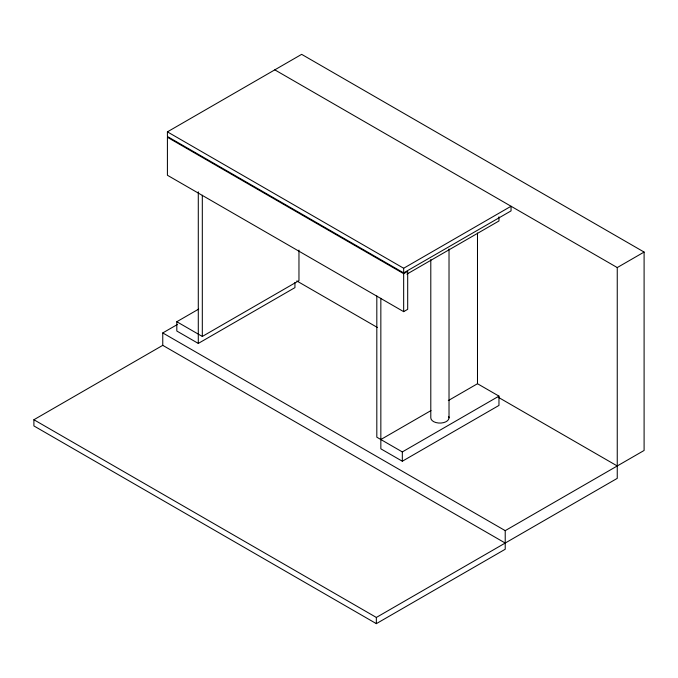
<?xml version="1.0" encoding="UTF-8"?>
<svg xmlns="http://www.w3.org/2000/svg" width="678" height="678" viewBox="0 0 678 678"><rect width="100%" height="100%" fill="white"/><g stroke="black" fill="none" stroke-linecap="round" stroke-linejoin="round"><path stroke-width="1.02" d="M167.415 131.854L403.664 268.251L511.051 206.248L511.051 210.9L403.664 272.895L167.415 136.498L167.415 131.854L301.651 54.35L644.1 252.063L644.1 450.463L505.22 530.645L162.762 332.932L162.762 345.339L505.22 543.053M294.938 282.463L294.938 287.625L198.29 343.424L176.814 331.025L176.814 321.728L198.696 309.092M162.762 332.932L177.339 324.525M505.22 530.645L505.22 549.248L376.349 623.65L33.9 425.937L33.9 419.733L162.762 345.339M176.814 321.728L202.315 336.449L298.964 280.65L298.964 250.089M403.664 273.675L407.69 271.353L407.69 309.321L403.664 311.651L167.415 175.255L167.415 137.278L403.664 273.675L403.664 311.651M406.885 274.141L498.966 220.977L498.966 216.841M274.802 69.851L617.251 267.564L644.1 252.063M380.841 439.522L430.996 410.571M448.319 400.571L477.49 383.723L498.966 396.121L498.966 405.427L402.325 461.226L380.841 448.828L380.841 298.286M376.815 295.964L376.815 437.2L402.325 451.921L498.966 396.121M33.9 419.733L376.349 617.446L617.251 478.363L617.251 267.564M296.778 280.938L377.349 327.457M498.22 397.24L617.251 465.964M477.49 233.003L477.49 383.723M449.022 249.004L449.022 417.826M430.793 259.555L430.793 417.826A9.111 5.263 0 0 0 441.098 423.038A9.111 5.263 0 0 0 448.709 416.462M403.664 268.251L403.664 272.895M402.325 451.921L402.325 461.226M376.349 617.446L376.349 623.65M202.315 195.213L202.315 336.449M198.29 191.832L198.29 343.424"/></g></svg>
